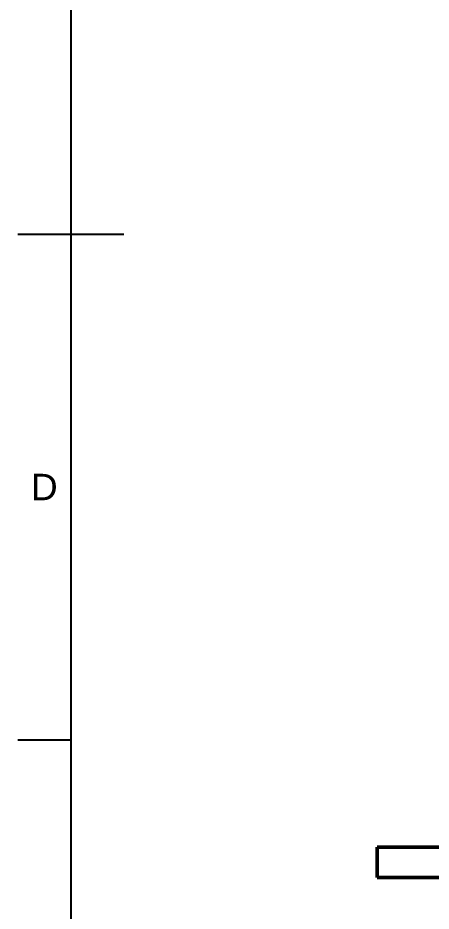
# Model space of a CAD drawing. Header units: millimetres. Extents: x 0 to 420, y 0 to 297.
# Drawn here: x 15 to 54, y 84.5 to 168.9 of the extents above; entities that cross this region are included whole.
import ezdxf
from ezdxf.enums import TextEntityAlignment as Align

# ---------------------------------------------------------------- set-up
doc = ezdxf.new("R2010")
doc.units = ezdxf.units.MM
doc.header["$LTSCALE"] = 0.75
doc.layers.add('BORDER', color=7, linetype='Continuous', lineweight=25)
doc.layers.add('Visible', color=7, linetype='Continuous', lineweight=50)
doc.styles.add('FusionTitle', font='arial.ttf')

# ---------------------------------------------------------------- blocks, each defined once
blk = doc.blocks.new('ISO_A3_SHEET')
at = {"layer": 'BORDER'}
for p, q in [((20, 287), (20, 10)), ((15, 148.5), (25, 148.5)), ((15, 100.66667), (20, 100.66667))]:
    blk.add_line(p, q, dxfattribs=at)
at = {"layer": 'BORDER', "style": 'FusionTitle'}
blk.add_text('D', height=2.5, dxfattribs=at).set_placement((17.5, 124.58334), align=Align.MIDDLE)

msp = doc.modelspace()

# ---------------------------------------------------------------- linework, layer by layer
at = {"layer": 'Visible', "extrusion": (0, 1, 0)}
for p, q in [((48.932, 90.518), (120.361, 90.518)), ((48.932, 87.661), (48.932, 90.518)), ((120.361, 87.661), (48.932, 87.661))]:
    msp.add_line(p, q, dxfattribs=at)

# ---------------------------------------------------------------- block references
at = {"layer": 'BORDER'}
msp.add_blockref('ISO_A3_SHEET', (0, 0), dxfattribs=at)

doc.saveas('drawing.dxf')
